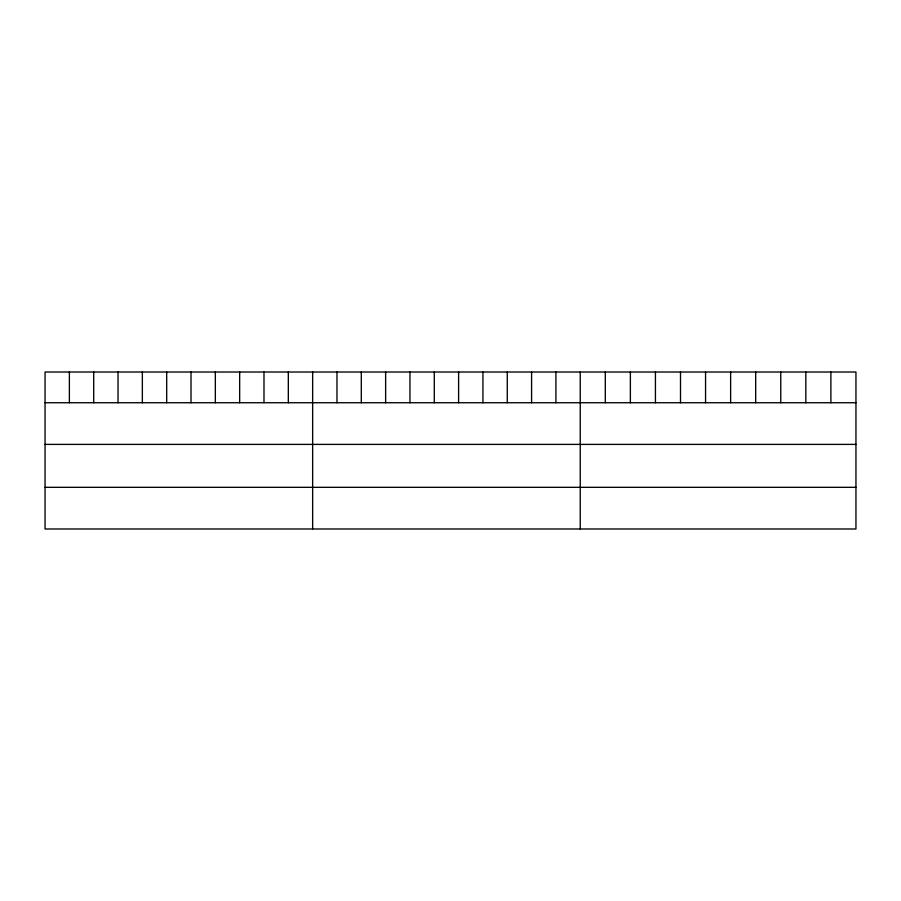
<?xml version="1.0" encoding="UTF-8"?>
<svg xmlns="http://www.w3.org/2000/svg" width="901" height="901" viewBox="0 0 901 901"><rect width="100%" height="100%" fill="white"/><g stroke="black" fill="none" stroke-linecap="round" stroke-linejoin="round"><path stroke-width="1.35" d="M855.95 402.736L855.95 528.988L45.05 528.988L45.05 372.012L855.95 372.012L855.95 402.736L45.05 402.736M45.05 444.396L855.95 444.396M45.05 487.328L855.95 487.328M830.891 372.012L830.891 402.736M805.821 372.012L805.821 402.736M780.762 372.012L780.762 402.736M755.691 372.012L755.691 402.736M730.632 372.012L730.632 402.736M705.562 372.012L705.562 402.736M680.503 372.012L680.503 402.736M655.432 372.012L655.432 402.736M630.373 372.012L630.373 402.736M605.303 372.012L605.303 402.736M580.244 372.012L580.244 528.988M555.917 372.012L555.917 402.736M531.59 372.012L531.59 402.736M507.263 372.012L507.263 402.736M482.936 372.012L482.936 402.736M458.609 372.012L458.609 402.736M434.282 372.012L434.282 402.736M409.955 372.012L409.955 402.736M385.628 372.012L385.628 402.736M361.301 372.012L361.301 402.736M336.974 372.012L336.974 402.736M312.647 372.012L312.647 528.988M288.32 372.012L288.32 402.736M263.993 372.012L263.993 402.736M239.666 372.012L239.666 402.736M215.339 372.012L215.339 402.736M191.012 372.012L191.012 402.736M166.685 372.012L166.685 402.736M142.358 372.012L142.358 402.736M118.031 372.012L118.031 402.736M93.704 372.012L93.704 402.736M69.377 372.012L69.377 402.736"/></g></svg>
